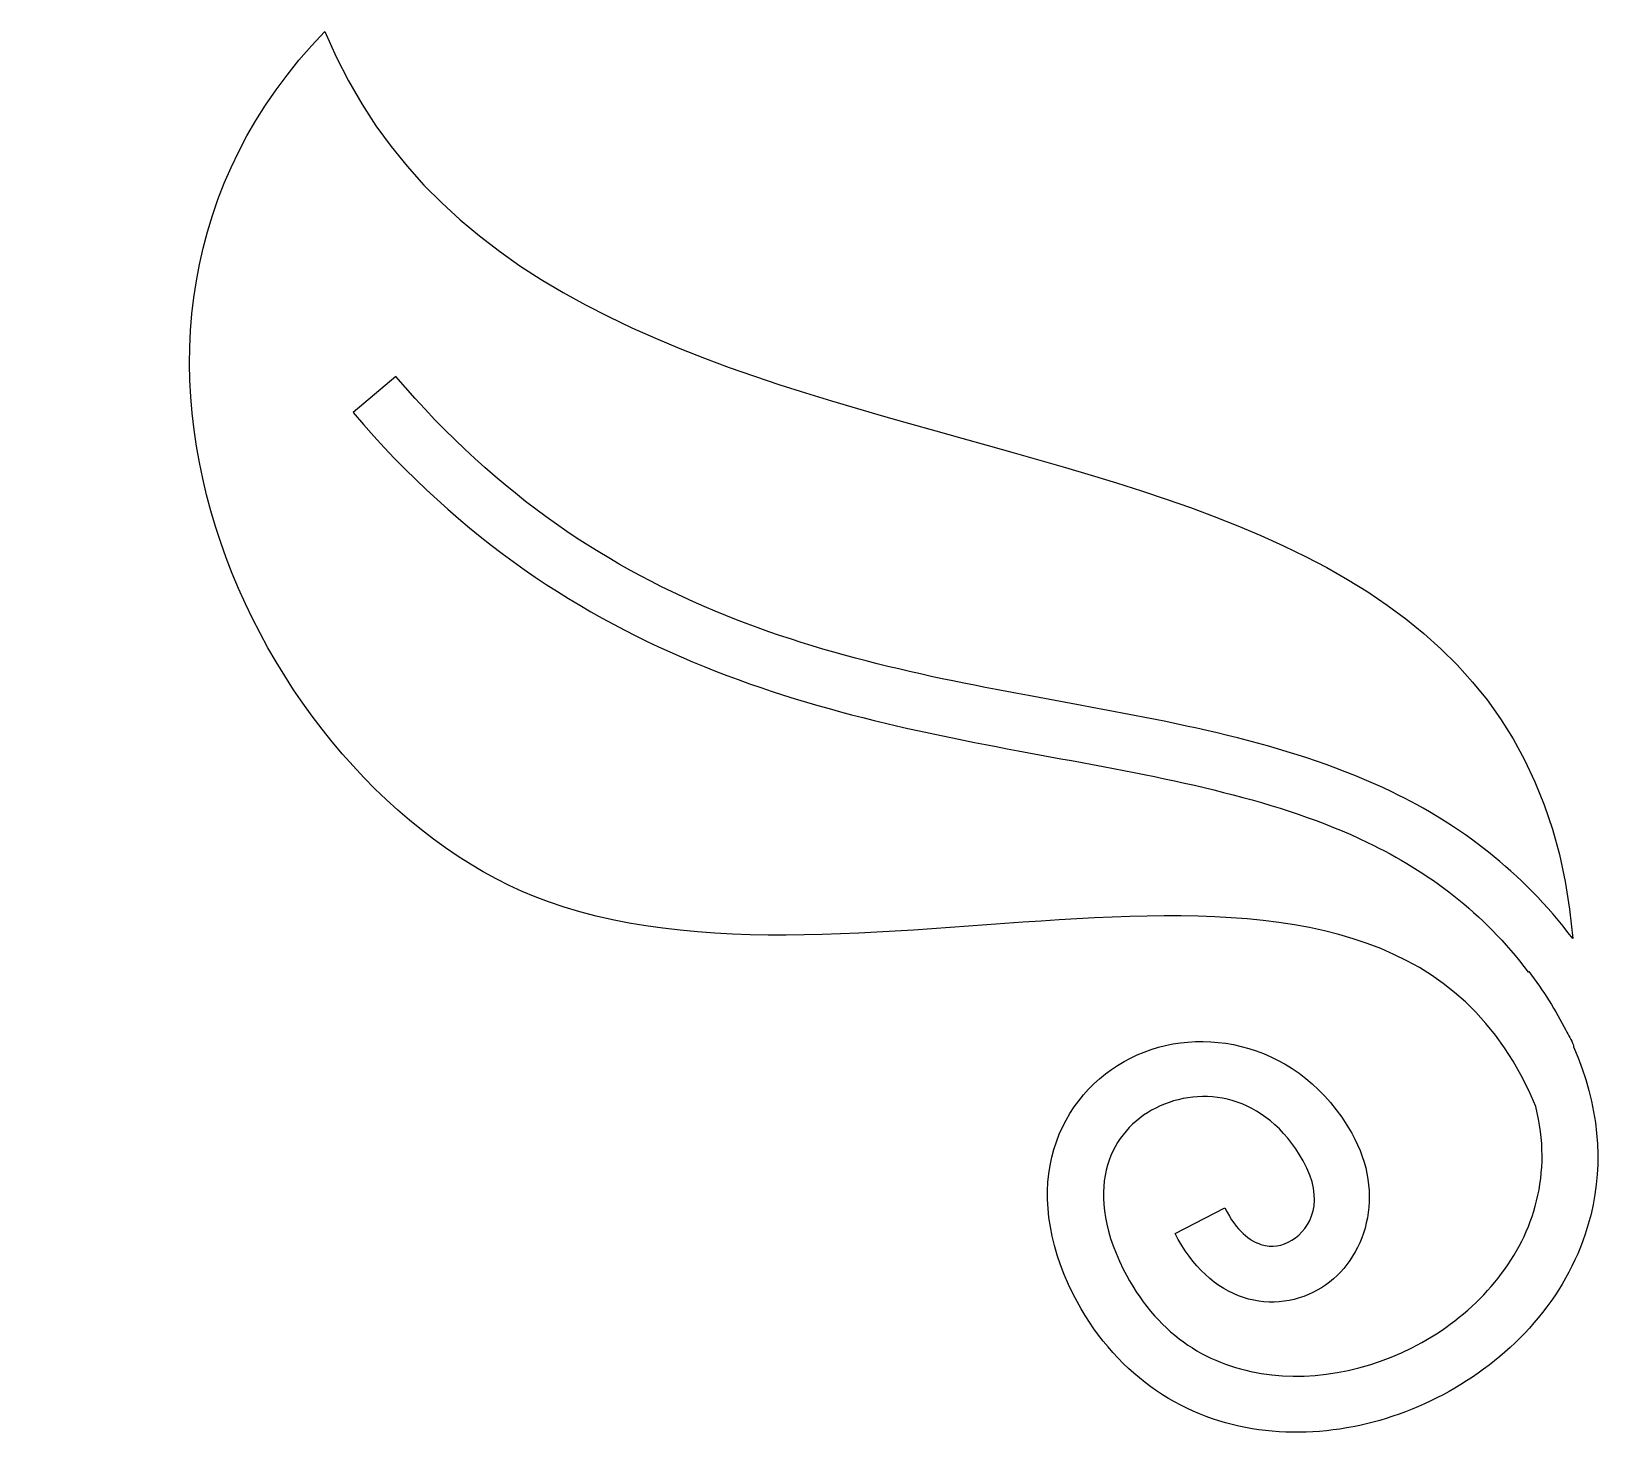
# Model space of a CAD drawing. Header units: centimetres. Extents: x -12.2 to 10, y -10 to 9.8.
import ezdxf

# ---------------------------------------------------------------- set-up
doc = ezdxf.new("R2010")
doc.units = ezdxf.units.CM
doc.header["$MEASUREMENT"] = 0
doc.layers.add('Layer 1', color=7, linetype='Continuous')

msp = doc.modelspace()

# ---------------------------------------------------------------- linework, layer by layer
at = {"layer": 'Layer 1'}
msp.add_open_spline([(-8.03696, 9.84884), (-12.17018, 5.58882), (-8.86792, -0.9861), (-4.89148, -2.40484), (-4.89148, -2.40484), (-0.22125, -4.07123), (6.97669, -0.35219), (9.01079, -5.2855), (9.01079, -5.2855), (9.13253, -5.76086), (9.12355, -6.20455), (9.02395, -6.61253), (9.02395, -6.61253), (8.83065, -7.40402), (8.27083, -8.08175), (7.54411, -8.52717), (7.54411, -8.52717), (6.81743, -8.97255), (5.93388, -9.17415), (5.14581, -9.04373), (5.14581, -9.04373), (4.35777, -8.91322), (3.65994, -8.47978), (3.20355, -7.57439), (3.20355, -7.57439), (2.89758, -6.96641), (2.87321, -6.48072), (2.98217, -6.11032), (2.98217, -6.11032), (3.09105, -5.74), (3.33959, -5.46802), (3.66074, -5.3066), (3.66074, -5.3066), (4.30308, -4.98359), (5.20071, -5.10124), (5.73625, -6.04977), (5.73625, -6.04977), (6.05234, -6.60959), (5.84513, -7.00049), (5.57677, -7.16849), (5.57677, -7.16849), (5.44259, -7.25249), (5.29703, -7.27728), (5.14189, -7.22647), (5.14189, -7.22647), (4.9868, -7.17562), (4.80033, -7.04093), (4.63326, -6.71388), (4.63326, -6.71388), (4.63326, -6.71388), (3.93222, -7.07231), (3.93222, -7.07231), (3.93222, -7.07231), (4.17089, -7.53953), (4.51245, -7.84934), (4.89551, -7.97492), (4.89551, -7.97492), (5.27856, -8.1005), (5.68085, -8.0329), (5.99449, -7.83661), (5.99449, -7.83661), (6.62182, -7.44386), (6.9076, -6.52333), (6.42144, -5.66226), (6.42144, -5.66226), (5.70374, -4.39106), (4.30516, -4.10057), (3.30632, -4.60283), (3.30632, -4.60283), (2.80692, -4.85398), (2.39815, -5.30282), (2.22577, -5.88895), (2.22577, -5.88895), (2.05343, -6.47508), (2.12372, -7.18119), (2.49986, -7.92883), (2.49986, -7.92883), (3.06099, -9.04177), (4.01095, -9.65464), (5.01687, -9.82116), (5.01687, -9.82116), (6.02266, -9.98772), (7.08049, -9.73628), (7.95669, -9.19918), (7.95669, -9.19918), (8.83294, -8.66213), (9.53849, -7.8283), (9.78973, -6.79957), (9.78973, -6.79957), (9.96591, -6.07808), (9.90476, -5.27056), (9.5433, -4.44474), (9.5433, -4.44474), (9.54381, -4.43648), (9.54414, -4.428), (9.54457, -4.41969), (9.54457, -4.41969), (9.50831, -4.34927), (9.47128, -4.28045), (9.43392, -4.21281), (9.43392, -4.21281), (9.29493, -3.93766), (9.1223, -3.66062), (8.91336, -3.38526), (8.91336, -3.38526), (8.91336, -3.38526), (8.90408, -3.39192), (8.90408, -3.39192), (8.90408, -3.39192), (8.26658, -2.54687), (7.50832, -1.98452), (6.64286, -1.56681), (6.64286, -1.56681), (5.39836, -0.96613), (3.92277, -0.68272), (2.32596, -0.38876), (2.32596, -0.38876), (-0.86767, 0.19923), (-4.56049, 0.86017), (-7.64019, 4.48303), (-7.64019, 4.48303), (-7.64019, 4.48303), (-7.04056, 4.99297), (-7.04056, 4.99297), (-7.04056, 4.99297), (-4.12987, 1.56893), (-0.72945, 0.97613), (2.46832, 0.38738), (2.46832, 0.38738), (4.06716, 0.09305), (5.61076, -0.19298), (6.98552, -0.85658), (6.98552, -0.85658), (7.94273, -1.31853), (8.81232, -1.97285), (9.53272, -2.92142), (9.53272, -2.92142), (8.77507, 6.07404), (-4.83414, 2.06682), (-8.03696, 9.84875), (-8.03696, 9.84875), (-8.03696, 9.84875), (-8.03696, 9.84884), (-8.03696, 9.84884)], degree=3, knots=[0, 0, 0, 0, 0.02702703, 0.02702703, 0.02702703, 0.02702703, 0.05405405, 0.05405405, 0.05405405, 0.05405405, 0.08108108, 0.08108108, 0.08108108, 0.08108108, 0.10810811, 0.10810811, 0.10810811, 0.10810811, 0.13513514, 0.13513514, 0.13513514, 0.13513514, 0.16216216, 0.16216216, 0.16216216, 0.16216216, 0.18918919, 0.18918919, 0.18918919, 0.18918919, 0.21621622, 0.21621622, 0.21621622, 0.21621622, 0.24324324, 0.24324324, 0.24324324, 0.24324324, 0.27027027, 0.27027027, 0.27027027, 0.27027027, 0.2972973, 0.2972973, 0.2972973, 0.2972973, 0.32432432, 0.32432432, 0.32432432, 0.32432432, 0.35135135, 0.35135135, 0.35135135, 0.35135135, 0.37837838, 0.37837838, 0.37837838, 0.37837838, 0.40540541, 0.40540541, 0.40540541, 0.40540541, 0.43243243, 0.43243243, 0.43243243, 0.43243243, 0.45945946, 0.45945946, 0.45945946, 0.45945946, 0.48648649, 0.48648649, 0.48648649, 0.48648649, 0.51351351, 0.51351351, 0.51351351, 0.51351351, 0.54054054, 0.54054054, 0.54054054, 0.54054054, 0.56756757, 0.56756757, 0.56756757, 0.56756757, 0.59459459, 0.59459459, 0.59459459, 0.59459459, 0.62162162, 0.62162162, 0.62162162, 0.62162162, 0.64864865, 0.64864865, 0.64864865, 0.64864865, 0.67567568, 0.67567568, 0.67567568, 0.67567568, 0.7027027, 0.7027027, 0.7027027, 0.7027027, 0.72972973, 0.72972973, 0.72972973, 0.72972973, 0.75675676, 0.75675676, 0.75675676, 0.75675676, 0.78378378, 0.78378378, 0.78378378, 0.78378378, 0.81081081, 0.81081081, 0.81081081, 0.81081081, 0.83783784, 0.83783784, 0.83783784, 0.83783784, 0.86486486, 0.86486486, 0.86486486, 0.86486486, 0.89189189, 0.89189189, 0.89189189, 0.89189189, 0.91891892, 0.91891892, 0.91891892, 0.91891892, 0.94594595, 0.94594595, 0.94594595, 0.94594595, 1, 1, 1, 1], dxfattribs=at)

doc.saveas('drawing.dxf')
